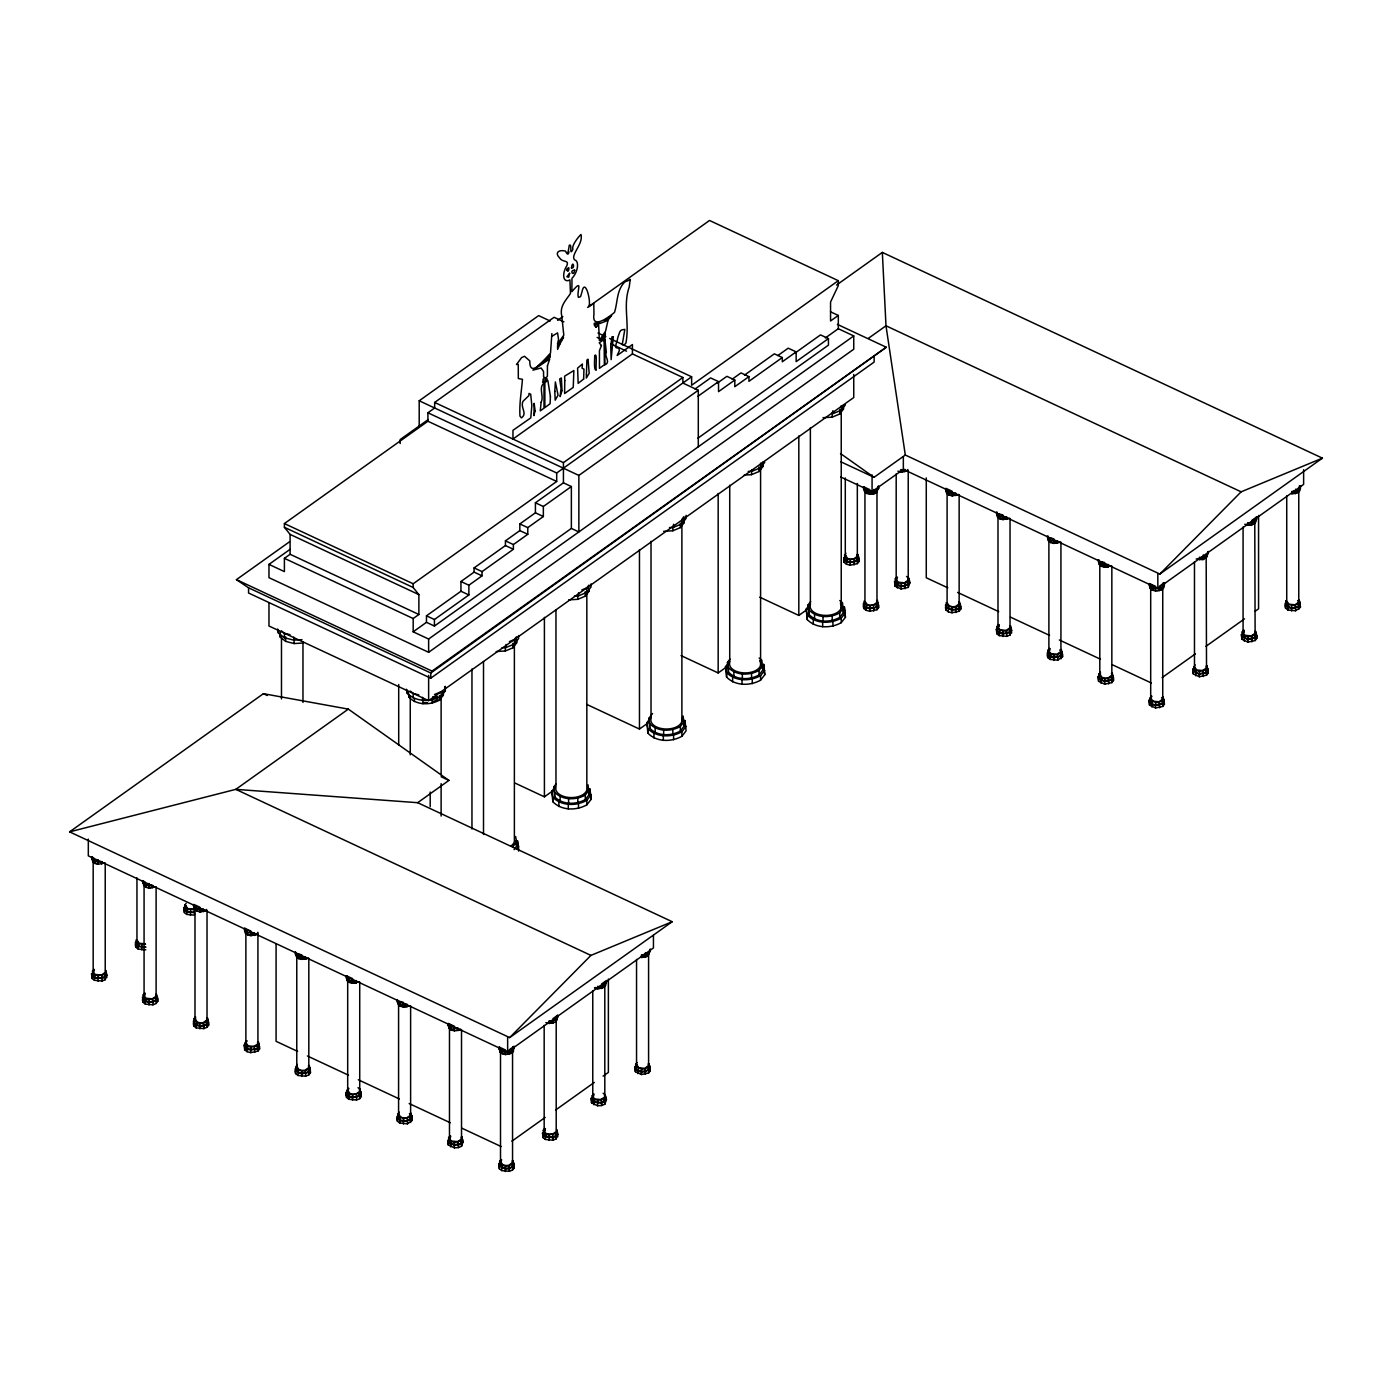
<?xml version="1.0" encoding="UTF-8"?>
<svg xmlns="http://www.w3.org/2000/svg" width="1392" height="1392" viewBox="0 0 1392 1392"><rect width="100%" height="100%" fill="white"/><g stroke="black" fill="none" stroke-linecap="round" stroke-linejoin="round"><path stroke-width="1.5" d="M588.938 306.588L593.792 303.456L593.966 314.035C591.304 330.478 609.278 316.75 614.481 312.417C617.735 302.395 616.465 290.789 624.277 282.489A13.955 7.169 -64.9 0 0 626.731 280.349C627.166 283.272 631.846 275.459 629.88 281.984L629.271 286.822C622.676 305.77 629.81 323.066 625.895 343.128L624.329 344.764L622.241 344.624L624.834 329.399C619.353 329.8 620.24 330.965 617.839 337.525C616.517 345.668 612.776 347.983 618.953 348.139L619.37 350.627L617.143 355.499L632.42 344.555L632.42 353.899L512.969 439.054L512.969 430.302L530.77 417.896L531.848 405.611L530.683 394.232L529.047 393.414L528.821 395.693L523.061 401.209C519.86 407.369 527.899 413.424 521.426 417.896L519.964 416.086C519.216 403.228 521.461 391.883 522.452 379.303L518.329 378.537L518.259 364.408L516.519 364.495L521.635 357.535L524.523 356.282L529.795 360.911C529.517 379.651 545.612 358.005 550.501 353.116L551.876 333.575M566.701 269.909C570.981 262.636 567.936 276.329 566.996 269.108M837.375 324.371L886.286 347.234L432.042 671.101L430.772 672.997L430.772 678.182L248.559 593.009L248.559 587.807L236.431 579.646L289.449 541.836M106.088 974.974L105.67 970.381L106.088 974.974L104.644 976.871L98.171 978.263L94.865 977.41L92.307 973.652L93.751 969.232M105.218 863.075L105.218 972.364L101.442 975.061L95.422 974.47L93.542 972.991L94.43 969.545M92.307 971.111L94.865 974.87L98.171 975.722L104.644 974.33L106.088 972.434M106.853 975.044L105.253 979.69L102.034 981.029L94.378 980.281L91.994 978.402L91.541 973.582L91.994 975.879L94.378 977.741L102.034 978.489L105.253 977.149L106.853 975.044L106.401 972.764M145.812 949.814L138.173 949.066L135.79 947.186L135.32 944.907L136.921 940.261L136.921 942.802M184.684 905.252L187.241 908.993L194.132 909.672L194.132 912.195L190.547 912.404L185.101 909.846L184.684 905.252L186.128 903.356M183.918 907.706L184.37 910.003L186.772 911.882L194.41 912.613L194.41 915.153L186.772 914.422L184.37 912.543L183.918 907.706L185.519 905.618L185.519 908.158M184.684 907.793L186.128 905.896M156.583 994.166L156.983 998.777L155.556 1000.657L149.066 1002.066L143.62 999.508L143.202 994.915L144.646 993.018M156.113 886.861L156.113 996.167L152.337 998.847L146.317 998.273L144.437 996.794L145.325 993.349M157.748 1001.387L157.296 996.55L157.748 1001.387L156.148 1003.475L152.929 1004.815L145.29 1004.084L142.906 1002.205L142.436 999.908L144.037 995.28L144.037 997.82M143.202 994.915L145.76 998.656L149.066 999.526L155.556 998.116L156.983 996.237M142.436 997.368L142.906 999.665L145.29 1001.544L148.961 1002.501L156.148 1000.952L157.748 998.847M207.878 1022.581L207.478 1017.97L207.878 1022.581L206.451 1024.46L199.978 1025.852L194.515 1023.311L194.114 1018.7L195.541 1016.821L195.541 1019.362M208.643 1025.191L208.191 1020.353L208.643 1025.191L207.06 1027.279L203.841 1028.618L196.185 1027.888L193.801 1026.008L193.349 1023.712L194.932 1019.083M207.025 910.664L207.025 1019.953L203.249 1022.65L200.117 1022.824L197.212 1022.059L194.984 1018.787L194.984 907.34L195.332 909.15M194.114 1018.7L196.672 1022.459L199.978 1023.329L203.545 1023.12L207.878 1020.04M193.349 1021.171L193.801 1023.468L196.185 1025.347L199.856 1026.304L203.841 1026.078L208.643 1022.65M258.79 1046.366L258.373 1041.773L258.79 1046.366L257.346 1048.263L254.458 1049.464L247.567 1048.802L245.009 1045.044L246.436 1040.624M259.556 1048.976L259.103 1044.157L259.556 1048.976L257.955 1051.082L250.751 1052.63L247.08 1051.673L244.696 1049.794L244.244 1044.974L247.132 1040.938M257.92 932.309L257.92 1043.756L254.144 1046.453L248.124 1045.862L245.879 1042.573L245.879 933.284M245.009 1042.504L247.567 1046.262L250.873 1047.115L257.346 1045.723L258.79 1043.826M244.244 1044.974L244.696 1047.254L247.08 1049.133L250.751 1050.09L257.955 1048.541L259.556 1046.436M309.685 1070.17L309.285 1065.559L309.685 1070.17L308.258 1072.049L301.768 1073.458L298.462 1072.588L295.904 1068.847L297.349 1064.41M310.451 1072.78L309.998 1067.942L310.451 1072.78L308.85 1074.868L305.631 1076.207L297.992 1075.477L295.591 1073.597L295.139 1071.301L296.74 1066.672M295.904 1068.847L297.349 1066.951M308.815 958.253L308.815 1067.56L305.039 1070.239L301.907 1070.413L299.019 1069.665L296.774 1066.376L296.774 954.947L299.019 958.218L305.039 958.81M295.904 1066.307L298.462 1070.048L301.768 1070.918L305.353 1070.709L309.685 1067.629M295.139 1068.76L295.591 1071.057L301.664 1073.893L308.85 1072.345L310.451 1070.239M358.04 1087.674L360.18 1089.362L360.58 1093.973L356.248 1097.053L349.375 1096.391L346.817 1092.633L348.244 1088.213L348.244 1090.754M360.893 1091.746L361.346 1096.583L359.762 1098.671L356.543 1100.011L348.887 1099.28L346.504 1097.401L346.051 1092.563L348.922 1088.527M346.051 1095.104L347.635 1092.998M359.728 982.056L359.728 1091.345L355.952 1094.042L352.82 1094.216L349.914 1093.451L347.687 1090.18L347.687 980.873M346.817 1090.093L349.375 1093.851L352.681 1094.704L359.153 1093.312L360.58 1091.432M346.051 1092.563L346.504 1094.86L348.887 1096.739L352.559 1097.696L359.762 1096.13L361.346 1094.042M411.075 1115.705L411.075 1113.165L411.493 1117.759L407.16 1120.856L400.27 1120.195L397.712 1116.436L399.139 1112.017M409.405 1113.67L411.806 1115.549L412.258 1120.369L407.438 1123.814L399.782 1123.066L397.399 1121.186L396.946 1118.907L398.547 1114.261L398.547 1116.802M397.712 1116.436L399.139 1114.557M875.725 492.594L878.613 488.557L878.613 486.034L877.012 490.663L873.793 492.002L866.137 491.254L863.753 489.392L863.301 487.096M864.067 489.706L866.624 493.464L873.515 494.125L876.403 492.925L877.847 488.488M410.623 1005.859L410.623 1115.149L406.847 1117.846L403.715 1118.002L400.826 1117.254L398.582 1113.965L398.582 1002.536L398.93 1004.345M397.712 1113.896L398.112 1115.966L403.576 1118.507L410.048 1117.115L411.493 1115.218M396.946 1116.367L397.399 1118.646L399.782 1120.525L403.454 1121.482L410.657 1119.934L412.258 1117.828M857.785 556.852L857.785 554.312L858.203 558.923L853.87 562.003L846.98 561.341L844.422 557.6L845.866 553.163M858.968 561.533L858.516 556.696L858.968 561.533L857.368 563.638L850.181 565.187L846.493 564.23L844.109 562.351L843.656 560.054L845.257 555.425L845.257 557.966M844.422 557.6L845.866 555.704M857.333 483.442L857.333 556.313L853.557 558.992L850.425 559.166L847.537 558.418L845.292 555.13L845.292 477.978M844.422 555.06L846.98 558.801L850.286 559.671L856.759 558.262L858.203 556.382M843.656 557.513L844.109 559.81L846.493 561.689L850.181 562.646L857.368 561.098L858.968 558.992M509.368 1052.265L509.368 1049.725L514.187 1046.279L512.587 1050.925L509.368 1052.265L501.712 1051.517L499.328 1049.638L498.875 1047.358M500.041 1052.021L499.641 1047.428L500.041 1052.021L502.199 1053.709L505.505 1054.579L511.978 1053.17L513.422 1051.291L513.004 1046.697L513.422 1051.291M462.388 1141.562L461.97 1136.951L462.388 1141.562L460.961 1143.441L454.471 1144.85L449.024 1142.293L448.607 1137.699L450.051 1135.802L450.051 1138.343M461.518 1029.645L461.518 1138.952L457.742 1141.631L451.721 1141.057L449.842 1139.578L450.73 1136.133M878.613 607.625L878.161 602.788L878.613 607.625L877.012 609.713L869.809 611.262L866.137 610.305L863.753 608.443L863.301 606.146L864.902 601.518L864.902 604.041M448.607 1137.699L451.165 1141.44L454.471 1142.31L460.961 1140.901L462.388 1139.021M553.024 1021.136L553.024 1018.596L557.844 1015.168L556.243 1019.797L549.04 1021.345M463.153 1141.631L461.552 1146.26L458.333 1147.6L454.366 1147.826L448.294 1144.99L447.841 1140.152L448.294 1142.449L450.677 1144.328L458.333 1145.059L461.552 1143.737L463.153 1141.631L462.701 1139.335M545.855 1022.598L549.161 1023.451L555.634 1022.059L557.078 1017.622M876.977 490.958L876.977 602.388L873.202 605.085L870.07 605.259L867.181 604.493L864.937 601.222L864.937 489.775L865.285 491.585M906.54 576.427L908.698 578.115L909.098 582.726L904.765 585.806L901.181 586.015L895.735 583.457L895.317 578.846L896.761 576.967M877.847 602.475L876.403 606.895L873.515 608.095L866.624 607.434L864.484 605.746L864.067 601.135L866.624 604.894L869.93 605.746L876.403 604.354L877.847 602.475L877.43 600.404M908.228 470.809L908.228 580.099L904.469 582.796L898.432 582.221L896.552 580.725L897.44 577.28M863.301 603.606L863.753 605.903L866.137 607.782L869.809 608.739L877.012 607.173L878.613 605.085M895.317 578.846L897.875 582.604L901.181 583.474L904.765 583.265L909.098 580.186M597.638 986.702L601.622 986.476L601.622 983.953L606.442 980.507L606.442 983.048L603.554 987.085M909.863 582.796L908.28 587.424L901.076 588.99L895.021 586.154L894.551 581.317L895.021 583.613L897.405 585.493L901.076 586.45L908.28 584.884L909.863 582.796L909.411 580.499L909.411 583.039M594.454 987.937L597.76 988.807L604.232 987.398L605.677 982.978M648.62 953.938L650.221 949.292L648.62 953.938L641.434 955.486M648.011 956.182L648.011 953.642L641.538 955.051L641.538 957.592L648.011 956.182L649.455 951.763M513.422 1165.261L513.004 1160.667L513.422 1165.261L511.978 1167.157L505.505 1168.549L500.041 1166.009L499.641 1161.398L501.068 1159.519L501.068 1162.059M514.187 1167.888L513.718 1163.051L514.187 1167.888L512.587 1169.976L509.368 1171.316L501.712 1170.568L499.328 1168.706L498.875 1163.869L501.746 1159.832M508.776 1053.901L512.552 1051.221L512.552 1162.651L508.776 1165.348L505.644 1165.522L502.738 1164.756L500.511 1161.485L500.511 1052.178M499.641 1161.398L502.199 1165.156L505.505 1166.009L509.089 1165.817L513.422 1162.72M498.875 1163.869L499.328 1166.165L505.383 1168.984L509.368 1168.775L514.187 1165.348M557.078 1134.132L556.661 1129.538L557.078 1134.132L555.634 1136.029L549.161 1137.421L543.698 1134.88L543.298 1130.269L544.724 1128.39L544.724 1130.93M556.208 1020.092L556.208 1131.522L552.433 1134.219L546.395 1133.627L544.516 1132.148L545.42 1128.703M960.776 609.122L960.306 604.302L960.776 609.122L959.175 611.227L951.971 612.776L948.3 611.819L945.916 609.94L945.464 607.66L947.047 603.014M543.298 1130.269L545.855 1134.028L549.161 1134.88L555.634 1133.488L557.078 1131.609M959.14 494.612L959.14 603.902L955.364 606.599L952.232 606.773L949.327 606.007L947.099 602.719L947.099 491.289M960.01 603.971L958.566 608.408L955.678 609.609L948.787 608.948L946.63 607.26L946.229 602.649L948.787 606.407L955.678 607.069L958.566 605.868L960.01 603.971L959.593 601.918M557.844 1134.219L556.243 1138.847L553.024 1140.187L545.368 1139.439L542.984 1137.577L542.532 1132.74L542.984 1135.037L545.368 1136.916L553.024 1137.647L556.243 1136.307L557.844 1134.219L557.374 1131.922M945.464 605.12L945.916 607.417L951.971 610.235L959.175 608.687L960.776 606.599M603.119 1093.207L605.259 1094.895L605.677 1099.489L601.344 1102.586L594.454 1101.925L591.896 1098.166L593.323 1093.747L593.323 1096.287M604.807 985.432L604.807 1096.879L601.031 1099.576L594.993 1098.984L593.114 1097.505L594.019 1094.06M591.896 1095.626L594.454 1099.384L597.76 1100.237L604.232 1098.845L605.677 1096.948M606.442 1099.558L604.841 1104.204L601.622 1105.544L597.638 1105.753L591.583 1102.916L591.13 1098.097L591.583 1100.376L593.966 1102.255L601.622 1103.003L604.841 1101.664L606.442 1099.558L605.972 1097.279M649.037 1063.679L649.455 1068.273L648.011 1070.17L641.538 1071.562L636.092 1069.021L635.674 1064.41L637.118 1062.531M650.221 1070.883L649.768 1066.063L650.221 1070.883L648.62 1072.988L641.434 1074.537L635.361 1071.701L634.909 1066.881L636.509 1064.776L636.509 1067.316M635.674 1066.951L637.118 1065.054M648.585 954.216L648.585 1065.663L644.809 1068.343L638.789 1067.768L636.544 1064.48L636.544 959.471M635.674 1064.41L636.092 1066.481L641.538 1069.021L645.122 1068.83L649.455 1065.733M634.909 1066.881L635.361 1069.16L637.745 1071.04L641.434 1071.997L645.401 1071.788L650.221 1068.343M1010.905 630.315L1010.488 625.704L1010.905 630.315L1009.461 632.194L1002.988 633.604L997.542 631.046L997.124 626.452L998.569 624.556L998.569 627.096M1010.035 518.398L1010.035 627.705L1006.259 630.385L1000.239 629.81L998.36 628.331L999.247 624.886M997.124 626.452L997.542 628.505L1002.988 631.063L1006.573 630.872L1010.905 627.775M1011.671 630.385L1010.07 635.03L1006.851 636.353L999.195 635.622L996.811 633.743L996.359 628.906L996.811 631.202L999.195 633.082L1002.884 634.039L1010.07 632.49L1011.671 630.385L1011.218 628.088M1061.4 649.507L1061.8 654.118L1060.373 655.997L1053.883 657.389L1048.437 654.849L1048.019 650.238L1049.464 648.359M1060.93 542.201L1060.93 651.491L1057.154 654.188L1051.134 653.596L1049.255 652.117L1050.142 648.672M1059.73 650.012L1062.113 651.891L1062.566 656.728L1057.763 660.156L1050.107 659.425L1047.724 657.546L1047.254 655.249L1048.855 650.621L1048.855 653.161M1048.019 650.238L1050.577 653.996L1053.883 654.866L1057.468 654.658L1061.8 651.578M1047.254 652.709L1047.724 655.006L1050.107 656.885L1053.779 657.842L1060.982 656.276L1062.566 654.188M1149.061 583.787L1149.514 586.084L1151.897 587.963L1159.553 588.694L1159.553 586.154L1164.373 582.726L1164.373 585.266L1161.485 589.303L1158.962 590.347M1150.244 588.468L1149.827 583.857L1150.244 588.468L1152.385 590.156L1155.691 591.008L1162.163 589.616L1163.608 587.737L1163.19 583.126L1163.608 587.737M1112.713 677.904L1112.295 673.31L1112.713 677.904L1111.268 679.801L1104.796 681.193L1099.332 678.652L1098.932 674.041L1100.359 672.162L1100.359 674.702M1111.843 566.005L1111.843 675.294L1108.067 677.991L1104.935 678.165L1102.029 677.399L1099.802 674.111L1099.802 562.681L1102.029 565.97L1108.067 566.544M1098.932 674.041L1101.49 677.8L1104.796 678.652L1108.38 678.461L1112.713 675.364M1098.619 678.809L1104.674 681.628L1111.877 680.079L1113.478 677.991L1113.008 675.694L1113.478 680.514L1111.877 682.619L1104.674 684.168L1098.619 681.332L1098.166 676.512L1098.619 681.332M1206.551 556.139L1208.152 551.51L1206.551 556.139L1199.365 557.705M1196.163 558.94L1203.053 559.601L1207.386 556.522L1206.986 554.451M1251.93 522.835L1251.93 520.295L1256.75 516.867L1255.149 521.495L1247.963 523.044M1244.761 524.297L1251.652 524.958L1254.557 523.757L1255.984 519.32M1291.619 491.933L1298.823 490.367L1300.406 485.738L1300.406 488.279L1297.518 492.298L1295.012 493.36M1295.308 493.829L1295.308 491.289L1291.724 491.48L1291.724 494.021L1298.214 492.629L1299.641 490.732L1299.241 486.139M1163.608 701.707L1163.19 697.096L1163.608 701.707L1162.163 703.586L1155.691 704.996L1152.385 704.126L1149.827 700.385L1151.271 695.948L1151.271 698.488M1161.537 697.618L1163.921 699.48L1164.373 704.317L1162.772 706.423L1155.569 707.971L1149.514 705.135L1149.061 700.298L1151.95 696.278M1162.738 587.65L1162.738 699.097L1158.962 701.777L1152.941 701.203L1150.697 697.914L1150.697 588.625M1149.827 697.844L1150.244 699.898L1155.691 702.455L1159.275 702.264L1163.608 699.167M1149.061 700.298L1149.514 702.595L1151.897 704.474L1155.569 705.431L1162.772 703.882L1164.373 701.777M1207.386 670.492L1206.986 665.881L1207.386 670.492L1205.959 672.371L1199.469 673.78L1196.163 672.91L1193.605 669.169L1195.049 664.732M1206.168 554.642L1206.516 667.882L1202.74 670.561L1196.72 669.987L1194.475 666.698L1194.475 561.689M1193.605 666.629L1196.163 670.37L1199.469 671.24L1205.959 669.83L1207.386 667.951M1193.309 671.379L1199.365 674.215L1206.551 672.667L1208.152 670.561L1207.699 668.264L1208.152 673.102L1206.551 675.19L1199.365 676.756L1193.309 673.919L1192.84 669.082L1193.309 673.919M1255.984 635.848L1255.584 631.237L1255.984 635.848L1254.557 637.727L1248.067 639.119L1242.621 636.579L1242.203 631.968L1243.648 630.089L1243.648 632.629M1254.766 519.982L1255.114 633.221L1251.338 635.918L1245.318 635.344L1243.439 633.847L1244.326 630.402M1242.203 631.968L1244.761 635.726L1248.067 636.596L1251.652 636.388L1255.984 633.308M1241.908 636.736L1247.963 639.572L1255.149 638.006L1256.75 635.918L1256.297 633.621L1256.75 638.458L1255.149 640.546L1247.963 642.112L1241.908 639.276L1241.438 634.439L1241.908 639.276M1297.57 600.613L1299.954 602.492L1300.406 607.33L1295.604 610.757L1287.948 610.027L1285.564 608.147L1285.094 605.851L1286.695 601.222L1286.695 603.763M1298.771 490.663L1298.771 602.092L1295.012 604.789L1288.975 604.215L1286.73 600.926L1286.73 495.917M1286.278 602.91L1288.418 604.598L1295.308 605.259L1299.641 602.179L1299.241 600.109L1299.641 604.72L1298.214 606.599L1291.724 608.008L1286.278 605.45L1285.86 600.857L1286.278 605.45M1285.094 603.31L1285.564 605.607L1287.948 607.486L1291.619 608.443L1298.823 606.877L1300.406 604.789M406.412 689.214L407.143 693.146C415.843 702.194 430.65 702.125 441.125 696.261L445.318 690.832L445.318 686.308M408.03 691.946L408.987 697.27C416.834 705.413 430.145 705.344 439.576 700.072L443.352 695.182L443.352 692.172M509.385 641.59L514.379 639.502L516.484 636.788M496.144 651.543L505.348 650.969L512.848 647.837L516.606 642.947L516.606 639.937M581.839 589.93L586.832 587.842L588.92 585.127M574.426 596.107L578.515 595.863L586.832 592.366L591.026 586.954L591.026 583.927M568.597 599.882L577.802 599.326L585.284 596.176L589.06 591.304L589.06 588.277M683.977 516.571L681.889 519.286L681.889 523.81L673.571 527.307L669.482 527.551M681.889 523.81L686.082 518.381L686.082 515.371M663.653 531.326L672.858 530.77L680.357 527.62L684.116 522.731L684.116 519.721M748.183 471.436L752.272 471.192L760.589 467.712L764.765 462.283M744.198 475.107L751.558 474.655L759.04 471.505L762.816 466.633L762.816 462.092M832.921 410.675L832.921 413.685L841.238 410.205L845.431 404.776M823.003 417.704L832.207 417.148L839.707 414.016L843.465 409.126L843.465 406.099M588.085 784.879L589.06 794.728L585.284 799.6C575.853 804.872 562.542 804.959 554.695 796.798L553.738 786.967L556.243 783.696M591.026 799.426L589.947 788.986L591.026 799.426L586.832 804.854C576.358 810.718 561.55 810.805 552.85 801.74L551.771 791.317L554.903 787.246M512.848 846.719L516.606 841.847L515.632 836.522M514.1 849.625L516.606 846.371L516.606 841.847M516.484 849.259L518.572 846.562L517.493 840.646L517.493 845.188M553.738 786.967L554.695 792.274C562.542 800.417 575.853 800.348 585.284 795.076L589.06 790.186M684.116 726.154L683.141 716.306L684.116 726.154L680.357 731.044C670.909 736.316 657.598 736.385 649.751 728.242L648.794 718.394L652.552 713.522M551.771 791.317L552.85 797.216C561.55 806.264 576.358 806.194 586.832 800.33L591.026 794.902M685.003 724.971L685.003 720.43L686.082 730.87L681.889 736.298C671.414 742.162 656.606 742.232 647.906 733.184L646.828 722.744L651.004 717.332M759.127 658.051L761.842 660.208L762.816 670.057L759.04 674.929C749.609 680.218 736.298 680.288 728.451 672.145L727.494 662.296L730 659.042M764.765 674.755L763.703 664.332L764.765 674.755L760.589 680.183C750.114 686.047 735.307 686.134 726.607 677.086L725.528 666.646L729.704 661.217M648.794 718.394L649.751 723.718C657.598 731.861 670.909 731.792 680.357 726.502L684.116 721.63M646.828 722.744L647.906 728.66C656.606 737.708 671.414 737.621 681.889 731.757L686.082 726.346M839.776 600.544L842.491 602.701L843.465 612.55L839.707 617.422C830.276 622.711 816.947 622.781 809.117 614.638L808.143 604.789L810.649 601.535M727.494 662.296L728.451 667.603C736.298 675.746 749.609 675.677 759.04 670.405L762.816 665.515M845.431 617.265L844.352 606.825L845.431 617.265L841.238 622.676C830.763 628.54 815.973 628.627 807.256 619.579L806.177 609.139L809.309 605.068M725.528 666.646L726.607 672.545C735.307 681.593 750.114 681.523 760.589 675.659L764.765 670.231M808.143 604.789L809.117 610.096C816.947 618.257 830.276 618.17 839.707 612.898L843.465 608.026M806.177 609.139L807.256 615.038C815.973 624.103 830.763 624.016 841.238 618.152L845.431 612.724M509.663 1037.597L590.939 955.399L672.214 921.713L417.652 802.697L235.805 789.351L69.6 831.859L509.663 1037.597L672.214 921.713M882.337 252.404L885.991 325.798L905.305 455.027L1159.849 574.043L1241.125 491.828L1322.4 458.142L882.337 252.404L836.522 285.064M248.559 587.807L430.772 672.997L886.286 347.234M419.201 426.857L419.201 400.774L538.652 315.619L550.223 321.03M825.352 337.943L838.315 328.721L853.748 335.942L428.632 639.032L413.18 631.811L413.18 618.535L418.87 614.481L418.87 594.61L290.093 534.389L284.403 527.29L284.403 523.566L427.918 421.237L427.918 412.78L434.652 407.995L434.652 402.445L554.086 317.289L563.882 321.865M557.6 320.334L562.855 316.576M428.179 419.601L400.165 439.559L400.165 443.578M587.598 307.406L709.537 220.475L838.315 280.679L838.315 285.586L830.554 302.047L830.554 320.96L838.315 315.445L830.502 311.791M853.748 335.942L853.748 349.218L428.632 652.309L268.969 577.663L268.969 564.386L290.18 549.266M268.969 564.386L284.403 571.607L284.403 558.331L290.093 554.277L290.093 534.389M413.18 631.811L426.474 622.328L426.474 615.821L460.943 591.252L460.943 581.508L474.098 572.129L474.098 567.901L505.435 545.56L505.435 540.862L519.825 530.596L519.825 523.931L535.415 512.813L535.415 502.79L563.429 482.833L563.429 462.649L682.863 377.493L632.42 353.899M418.87 594.61L413.18 587.494L413.18 583.77L556.696 481.458L556.696 472.984L691.633 376.78L609.679 338.482M838.315 280.679L691.633 385.253L691.633 376.78M69.6 831.859L263.401 693.686L348.331 709.12L448.92 780.407L417.652 802.697M694.991 389.029L710.599 377.911L718.533 381.617L718.533 391.639L734.802 380.033L726.868 376.327L717.106 383.287M426.474 622.328L434.426 626.052L571.364 528.421L578.863 531.918L578.863 475.42L698.297 390.265L682.863 383.044L682.863 377.493M434.426 626.052L434.426 619.527L468.878 594.958L468.878 585.214L482.05 575.836L482.05 571.607L513.387 549.266L513.387 544.568L527.777 534.302L527.777 527.638L543.35 516.536L543.35 506.514L571.364 486.539L563.429 482.833M697.74 396.442L718.533 381.617M732.175 379.198L741.014 372.899L748.948 376.623L748.948 381.321L782.304 357.535L774.352 353.829L744.511 375.109M777.815 355.586L788.203 348.174L796.154 351.88L796.154 361.624L828.449 338.604L820.497 334.898L795.006 353.063M748.948 376.623L734.802 386.698L734.802 380.033M796.154 351.88L782.304 361.763L782.304 357.535M697.862 438.219L828.449 345.129L828.449 338.604M348.331 709.12L235.805 789.351L590.939 955.399M868.399 338.326L885.991 325.798L1241.125 491.828M430.772 678.182L874.141 362.077L874.141 356.891M268.969 602.875L268.969 626L428.632 700.646L853.748 397.538L853.748 374.431M840.838 461.796L874.037 477.317L905.305 455.027M840.681 476.969L872.071 491.637L903.338 469.365L903.338 456.785M515.11 783.122L544.411 796.833L552.746 790.882M586.711 704.387L639.467 729.06L647.802 723.109M681.036 655.597L718.168 672.945L726.502 667.012M759.736 597.168L798.817 615.438L808.822 608.304M1159.849 574.043L1322.4 458.142M88.322 839.098L88.322 855.854L507.645 1051.9L653.44 947.952L653.44 935.389M903.338 469.365L1157.831 588.346L1303.625 484.399L1303.625 469.73M511.856 1141.196L545.194 1117.428M555.739 1109.929L594.332 1082.402M603.101 1076.138L608.374 1072.397L608.374 979.028M1162.059 677.643L1195.397 653.875M1205.924 646.358L1244.518 618.848M1255.045 611.332L1258.559 608.826L1258.559 515.475M501.973 647.767L506.062 647.524L514.379 644.026L518.572 638.597L518.572 635.587M434.478 694.521L441.125 691.72L441.125 696.261M432.094 698.68L437.714 696.313M897.875 471.175L901.181 472.027L907.671 470.635M946.63 493.273L946.229 488.679L946.63 493.273L948.787 494.96L952.093 495.83L958.566 494.421M92.725 861.735L92.307 857.141L92.725 861.735L94.865 863.423L98.171 864.293L104.644 862.883M997.542 517.076L997.124 512.465L997.542 517.076L999.682 518.764L1002.988 519.616L1009.461 518.224M143.202 883.468L145.76 887.226L149.066 888.079L155.556 886.687M1048.437 540.879L1048.019 536.268L1048.437 540.879L1050.577 542.567L1053.883 543.419L1060.373 542.027M194.114 904.73L194.515 909.341L196.672 911.029L199.978 911.882L206.451 910.49M1098.932 560.071L1099.332 564.665L1101.49 566.353L1104.796 567.223L1111.268 565.813M256.667 933.962L251.012 935.18M245.427 933.127L245.009 928.534L245.427 933.127L247.567 934.815L250.873 935.685L257.346 934.276M1159.553 588.694L1162.772 587.354L1162.772 584.814M295.904 954.86L298.462 958.618L305.353 959.279L308.258 958.079M347.217 980.734L346.817 976.123L347.217 980.734L349.375 982.421L352.681 983.274L359.153 981.882M397.712 1002.466L400.27 1006.207L403.576 1007.077L410.048 1005.668M457.742 1030.202L460.265 1029.158M449.024 1028.323L448.607 1023.712L449.024 1028.323L451.165 1030.01L454.471 1030.863L460.961 1029.471M644.809 956.913L647.332 955.869M601.622 986.476L604.841 985.153L604.841 982.613M551.858 336.342L557.566 332.879L558.54 339.439L557.479 344.068L563.795 335.141L561.811 316.297C559.375 306.031 565.918 300.481 570.459 293.468L569.937 279.862A10.892 5.603 -64.9 0 1 563.864 277.426A10.892 5.603 -64.9 0 1 566.875 265.646C569.432 259.434 562.525 262.844 559.584 257.903C554.416 252.857 558.697 249.272 565.604 251.117C566.405 253.64 568.789 256.198 568.823 251.621L568.023 252.683L569.276 245.253C572.547 243.008 568.945 257.189 572.86 249.307C571.242 245.27 579.733 235.352 580.969 234.517C583.666 243.844 570.041 255.032 574.6 259.869A11.38 5.846 -64.9 0 1 577.402 267.264A11.38 5.846 -64.9 0 1 571.973 278.33L571.886 291.676C583.927 277.391 576.166 292.042 578.446 297.366L580.568 296.67L581.96 291.989C584.936 276.886 591.356 301.281 588.903 306.431M277.652 629.01L278.365 632.942L284.403 637.745L293.799 640.163L301.977 639.659M279.566 633.517L280.21 637.066L285.656 641.381L294.112 643.556L303.317 643M901.076 469.922L905.061 469.713M901.337 471.523L904.469 471.366M873.202 493.638L867.181 493.064M955.956 493.516L948.3 492.768L945.916 490.889L945.464 488.609M952.232 495.326L955.364 495.152M1006.851 517.302L999.195 516.571L996.811 514.692L996.359 512.395M1006.259 518.955L1000.239 518.363L997.994 515.092L997.994 626.522M1248.224 524.645L1251.338 524.488M1057.763 541.105L1050.107 540.357L1047.724 538.495L1047.254 536.198M1057.154 542.758L1051.134 542.167M1199.626 559.306L1202.74 559.132M1108.658 564.908L1101.002 564.16L1098.619 562.281L1098.166 560.002M102.034 861.961L94.378 861.23L91.994 859.351L91.541 857.054M152.929 885.764L145.29 885.034L142.906 883.154L142.436 880.858M149.222 887.591L152.337 887.417M193.819 909.185L187.798 908.611L185.554 905.322M203.841 909.568L196.185 908.819L193.801 906.958L193.349 904.661M200.117 911.377L203.249 911.203M254.736 933.353L247.08 932.623L244.696 930.743L244.244 928.447M145.22 943.846L139.2 943.254L136.955 939.965L136.955 877.83M145.534 946.856L138.643 946.195L136.503 944.507L136.085 939.896L138.643 943.654L145.534 944.315M135.32 942.367L135.79 944.646L138.173 946.525L145.812 947.273M305.631 957.157L297.992 956.426L295.591 954.547L295.139 952.25M356.543 980.96L348.887 980.212L346.504 978.35L346.051 976.053M355.952 982.595L349.914 982.021L348.035 980.542M601.031 988.129L594.993 987.554M403.576 1004.537L407.16 1004.328L407.16 1006.868M407.438 1004.746L399.782 1004.015L397.399 1002.136L396.946 999.839M406.847 1006.399L400.826 1005.824M549.301 1022.946L552.433 1022.772M454.471 1028.323L458.055 1028.131L458.055 1030.672M458.333 1028.549L450.677 1027.818L448.294 1025.939L447.841 1023.642M281.375 630.82L284.403 633.221L290.041 634.665M410.153 691.024L413.18 693.425L418.818 694.869M945.916 490.889L945.916 488.348L951.971 491.185L952.093 495.83M946.63 490.732L952.093 493.29M863.753 489.392L863.753 486.852L869.809 489.671L869.809 492.211M864.067 487.165L866.624 490.924L869.93 491.776L869.93 494.317M1099.332 564.665L1099.332 562.124L1104.796 564.682L1108.38 564.491L1108.38 567.014M1149.514 586.084L1149.514 583.544L1155.569 586.38L1155.691 591.008M1152.941 589.756L1155.83 590.521M92.725 859.195L98.171 861.752L101.755 861.544L101.755 864.084M143.202 880.927L145.76 884.686L152.65 885.347L152.65 887.887M193.801 906.958L193.801 904.417L199.856 907.236L199.978 911.882M199.978 909.341L196.672 908.489L196.672 911.029M244.696 930.743L244.696 928.203L250.751 931.039L250.873 935.685M296.322 956.93L296.322 954.39L301.768 956.93M346.504 978.35L346.504 975.809L352.559 978.628L352.681 983.274M448.294 1025.939L448.294 1023.398L454.366 1026.235L454.471 1030.863M454.61 1030.376L451.721 1029.61L449.477 1026.339L449.477 1137.769M499.328 1049.638L499.328 1047.115L505.383 1049.933L505.505 1054.579M502.738 1053.326L505.644 1054.075M597.986 333.001L605.781 336.655M597.168 337.421L604.998 341.092M610.879 343.841L626.539 351.167M947.795 587.824L926.272 577.767L926.272 477.891M957.592 592.4L998.69 611.61M1010.418 617.108L1049.568 635.396M1059.347 639.972L1100.446 659.199M1112.191 664.68L1151.323 682.985M434.652 402.445L563.429 462.649M419.201 400.774L578.863 475.42M427.918 412.78L556.696 472.984M427.918 421.237L556.696 481.458M535.415 502.79L543.35 506.514M535.415 512.813L543.35 516.536M519.825 523.931L527.777 527.638M519.825 530.596L527.777 534.302M505.435 540.862L513.387 544.568M505.435 545.56L513.387 549.266M474.098 567.901L482.05 571.607M474.098 572.129L482.05 575.836M460.943 581.508L468.878 585.214M460.943 591.252L468.878 594.958M284.403 523.566L413.18 583.77M284.403 527.29L413.18 587.494M426.474 615.821L434.426 619.527M290.093 554.277L418.87 614.481M284.403 558.331L413.18 618.535M236.431 579.646L432.042 671.101M263.401 693.686L267.316 695.513M441.107 776.753L448.92 780.407M297.61 1051.395L276.086 1041.32L276.086 943.619M307.388 1055.971L348.487 1075.181M358.283 1079.757L399.365 1098.967M409.161 1103.543L450.26 1122.752M461.987 1128.233L501.137 1146.538M840.507 453.548L874.037 477.317M1048.437 538.339L1050.577 540.026L1050.577 542.567M997.542 514.535L999.682 516.223L999.682 518.764M449.024 1025.782L451.165 1027.47L451.165 1030.01M347.217 978.193L349.375 979.881L349.375 982.421M245.427 930.587L247.567 932.275L247.567 934.815M144.437 885.347L146.317 886.826M1299.954 485.982L1300.406 488.279M1299.241 488.679L1299.641 490.732M1300.406 607.33L1299.954 602.492M1298.423 600.3L1298.771 602.092M1256.297 517.111L1256.75 519.407M1255.584 519.808L1255.984 521.861M1254.766 631.429L1255.114 633.221M1207.699 551.754L1208.152 554.051M1206.168 666.072L1206.516 667.882M1163.921 582.97L1164.373 585.266M1164.373 704.317L1163.921 699.48M1162.372 697.288L1162.738 699.097M1111.477 673.484L1111.843 675.294M1062.566 656.728L1062.113 651.891M1061.4 652.048L1061.8 654.118M1060.582 649.699L1060.93 651.491M1011.218 630.628L1011.671 632.925M959.593 604.459L960.01 606.512M958.775 602.092L959.14 603.902M909.098 582.726L908.698 578.115M907.88 578.306L908.228 580.099M878.161 486.278L878.613 488.557M876.612 600.596L876.977 602.388M856.967 554.503L857.333 556.313M649.768 949.535L650.221 951.832M648.22 1063.853L648.585 1065.663M605.259 983.448L605.677 985.519M605.677 1099.489L605.259 1094.895M604.441 1095.069L604.807 1096.879M557.374 1015.412L557.844 1017.691M556.661 1018.109L557.078 1020.162M557.374 1134.463L557.844 1136.759M513.718 1046.54L514.187 1048.82M512.186 1160.841L512.552 1162.651M461.17 1137.142L461.518 1138.952M412.258 1120.369L411.806 1115.549M410.257 1113.339L410.623 1115.149M360.58 1093.973L360.18 1089.362M359.362 1089.553L359.728 1091.345M308.467 1065.75L308.815 1067.56M257.555 1041.947L257.92 1043.756M206.66 1018.161L207.025 1019.953M156.583 996.707L156.983 998.777M155.765 994.358L156.113 996.167M106.401 975.305L106.853 977.584M842.821 405.577L843.465 409.126M842.821 609L843.465 612.55M762.172 463.084L762.816 466.633M762.172 666.507L762.816 670.057M683.472 519.199L684.116 522.731M588.416 587.755L589.06 591.304M588.085 789.403L589.06 794.728M515.962 639.415L516.606 642.947M515.632 841.064L516.606 846.371M444.587 686.9L445.318 690.832M442.708 691.633L443.352 695.182M1299.641 602.179L1299.641 604.72M1298.823 606.877L1298.823 609.418M1298.214 490.088L1298.214 492.629M1298.214 604.058L1298.214 606.599M1295.604 489.166L1295.604 491.707M1295.604 608.217L1295.604 610.757M1295.308 605.259L1295.308 607.799M1291.724 605.468L1291.724 608.008M1291.619 608.443L1291.619 610.984M1288.418 604.598L1288.418 607.138M1287.948 607.486L1287.948 610.027M1285.564 605.607L1285.564 608.147M1256.75 635.918L1256.75 638.458M1255.149 518.955L1255.149 521.495M1255.149 638.006L1255.149 640.546M1254.557 523.757L1254.557 521.217L1251.652 522.418L1251.652 524.958M1254.557 635.187L1254.557 637.727M1251.93 639.346L1251.93 641.886M1251.652 636.388L1251.652 638.928M1248.067 522.609L1248.067 525.149M1248.067 636.596L1248.067 639.119M1247.963 639.572L1247.963 642.112M1244.761 635.726L1244.761 638.267M1244.291 638.615L1244.291 641.155M1243.073 527.046L1243.073 632.055M1242.621 634.039L1242.621 636.579M1208.152 670.561L1208.152 673.102M1206.551 672.667L1206.551 675.19M1205.959 558.401L1205.959 555.86L1203.053 557.061L1203.053 559.601M1205.959 669.83L1205.959 672.371M1203.332 554.938L1203.332 557.479M1203.332 673.989L1203.332 676.529M1203.053 671.048L1203.053 673.571M1199.469 557.27L1199.469 559.793M1199.469 671.24L1199.469 673.78M1199.365 674.215L1199.365 676.756M1196.163 670.37L1196.163 672.91M1195.693 673.258L1195.693 675.799M1194.023 668.682L1194.023 671.222M1162.772 703.882L1162.772 706.423M1162.163 587.076L1162.163 589.616M1162.163 701.046L1162.163 703.586M1159.553 705.205L1159.553 707.745M1159.275 590.817L1159.275 588.277L1152.385 587.615L1152.385 590.156M1159.275 702.264L1159.275 704.787M1157.831 573.678L1157.831 588.346M1155.691 702.455L1155.691 704.996M1155.569 705.431L1155.569 707.971M1152.385 701.585L1152.385 704.126M1151.897 585.423L1151.897 587.963M1151.897 704.474L1151.897 707.014M1150.244 699.898L1150.244 702.438M1149.514 702.595L1149.514 705.135M1113.478 677.991L1113.478 680.514M1111.877 680.079L1111.877 682.619M1111.268 677.26L1111.268 679.801M1108.658 681.419L1108.658 683.959M1108.38 678.461L1108.38 681.001M1104.796 567.223L1104.674 562.577L1101.002 561.62L1101.002 564.16M1104.796 678.652L1104.796 681.193M1104.674 681.628L1104.674 684.168M1101.49 563.812L1101.49 566.353M1101.49 677.8L1101.49 680.34M1101.002 680.671L1101.002 683.211M1099.332 676.112L1099.332 678.652M1098.619 559.741L1098.619 562.281M1060.982 656.276L1060.982 658.816M1060.373 653.457L1060.373 655.997M1057.763 657.616L1057.763 660.156M1057.468 540.688L1057.468 543.228M1057.468 654.658L1057.468 657.198M1053.883 543.419L1053.779 538.791L1050.107 537.834L1050.107 540.357M1053.883 654.866L1053.883 657.389M1053.779 657.842L1053.779 660.382M1050.577 653.996L1050.577 656.537M1050.107 656.885L1050.107 659.425M1048.889 541.036L1048.889 650.325M1048.437 652.309L1048.437 654.849M1047.724 655.006L1047.724 657.546M1010.07 632.49L1010.07 635.03M1009.461 629.654L1009.461 632.194M1006.851 633.812L1006.851 636.353M1006.573 516.884L1006.573 519.425M1006.573 630.872L1006.573 633.395M1002.988 519.616L1002.884 514.988L999.195 514.031L999.195 516.571M1002.988 631.063L1002.988 633.604M1002.884 634.039L1002.884 636.579M999.682 630.193L999.682 632.734M999.195 633.082L999.195 635.622M997.542 628.505L997.542 631.046M996.811 512.152L996.811 514.692M996.811 631.202L996.811 633.743M959.175 608.687L959.175 611.227M958.566 605.868L958.566 608.408M955.956 610.027L955.956 612.567M955.678 493.099L955.678 495.622M955.678 607.069L955.678 609.609M952.093 607.26L952.093 609.8M951.971 610.235L951.971 612.776M948.787 492.42L948.787 494.96M948.787 606.407L948.787 608.948M948.3 490.228L948.3 492.768M948.3 609.278L948.3 611.819M946.63 604.72L946.63 607.26M945.916 607.417L945.916 609.94M908.28 584.884L908.28 587.424M907.671 582.065L907.671 584.605M905.061 586.223L905.061 588.764M904.765 469.295L904.765 471.836M904.765 583.265L904.765 585.806M901.181 469.487L901.181 472.027M901.181 583.474L901.181 586.015M901.076 586.45L901.076 588.99M897.875 582.604L897.875 585.145M897.405 585.493L897.405 588.033M896.187 473.924L896.187 578.933M895.735 580.916L895.735 583.457M895.021 583.613L895.021 586.154M877.012 607.173L877.012 609.713M876.403 490.384L876.403 492.925M876.403 604.354L876.403 606.895M873.793 489.462L873.793 492.002M873.793 608.513L873.793 611.053M873.515 491.585L873.515 494.125M873.515 605.555L873.515 608.095M872.071 474.881L872.071 491.637M869.93 605.746L869.93 608.287M869.809 608.739L869.809 611.262M866.624 490.924L866.624 493.464M866.624 604.894L866.624 607.434M866.137 488.714L866.137 491.254M866.137 607.782L866.137 610.305M864.484 489.236L864.484 491.759M864.484 603.206L864.484 605.746M863.753 605.903L863.753 608.443M857.368 561.098L857.368 563.638M856.759 558.262L856.759 560.802M854.149 562.42L854.149 564.961M853.87 559.48L853.87 562.003M850.286 559.671L850.286 562.211M850.181 562.646L850.181 565.187M846.98 558.801L846.98 561.341M846.493 561.689L846.493 564.23M844.84 557.113L844.84 559.654M844.109 559.81L844.109 562.351M841.238 405.664L841.238 410.205M841.238 411.11L841.238 607.834M841.238 618.152L841.238 622.676M839.707 409.474L839.707 414.016M839.707 612.898L839.707 617.422M838.315 315.445L838.315 328.721M832.921 621.65L832.921 626.174M832.207 412.624L832.207 417.148M832.207 616.047L832.207 620.571M823.003 616.604L823.003 621.128M822.689 622.259L822.689 626.8M814.546 614.429L814.546 618.953M813.293 619.84L813.293 624.382M810.37 427.692L810.37 604.963A15.625 9.013 0 0 0 827.405 615.368A15.625 9.013 0 0 0 840.403 603.188M809.117 610.096L809.117 614.638M807.256 615.038L807.256 619.579M798.817 435.974L798.817 615.438M760.589 463.171L760.589 467.712M760.589 468.617L760.589 665.341M760.589 675.659L760.589 680.183M759.04 466.981L759.04 471.505M759.04 670.405L759.04 674.929M752.272 679.139L752.272 683.681M751.558 470.131L751.558 474.655M751.558 673.537L751.558 678.078M742.354 674.111L742.354 678.635M742.04 679.766L742.04 684.29M733.897 671.936L733.897 676.46M732.644 677.347L732.644 681.889M729.721 485.199L729.721 662.47A15.625 9.013 0 0 0 746.756 672.875A15.625 9.013 0 0 0 759.754 660.695M728.451 667.603L728.451 672.145M726.607 672.545L726.607 677.086M718.168 493.481L718.168 672.945M698.297 390.265L698.297 446.762M681.889 524.714L681.889 721.439M681.889 731.757L681.889 736.298M680.357 523.096L680.357 527.62M680.357 726.502L680.357 731.044M673.571 524.279L673.571 527.307M673.571 735.254L673.571 739.778M672.858 526.228L672.858 530.77M672.858 729.652L672.858 734.176M663.653 730.208L663.653 734.75M663.34 735.881L663.34 740.405M655.197 728.033L655.197 732.575M653.944 733.462L653.944 737.986M651.021 541.314L651.021 718.585A15.625 9.013 0 0 0 666.698 729.025A15.625 9.013 0 0 0 681.784 718.289M649.751 723.718L649.751 728.242M648.62 1070.448L648.62 1072.988M647.906 728.66L647.906 733.184M648.011 1067.629L648.011 1070.17M645.401 952.72L645.401 955.26M645.401 1071.788L645.401 1074.328M645.122 954.842L645.122 957.383M645.122 1068.83L645.122 1071.37M641.538 1069.021L641.538 1071.562M641.434 1071.997L641.434 1074.537M639.467 549.579L639.467 729.06M638.232 1068.169L638.232 1070.709M637.745 1071.04L637.745 1073.58M636.092 1066.481L636.092 1069.021M635.361 1069.16L635.361 1071.701M604.841 1101.664L604.841 1104.204M604.232 987.398L604.232 984.857L601.344 986.058L601.344 988.598M604.232 1098.845L604.232 1101.385M601.622 1103.003L601.622 1105.544M601.344 1100.045L601.344 1102.586M597.76 986.267L597.76 988.807M597.76 1100.237L597.76 1102.777M597.638 1103.212L597.638 1105.753M594.454 1099.384L594.454 1101.925M593.966 1102.255L593.966 1104.796M592.766 990.686L592.766 1095.695M592.296 1097.696L592.296 1100.237M591.583 1100.376L591.583 1102.916M586.832 587.842L586.832 592.366M586.832 593.27L586.832 790.012A15.625 9.013 0 0 1 568.91 797.477A15.625 9.013 0 0 1 555.965 787.141L555.965 609.87M586.832 800.33L586.832 804.854M585.284 591.652L585.284 596.176M585.284 795.076L585.284 799.6M578.515 592.835L578.515 595.863M578.515 803.81L578.515 808.352M577.802 594.784L577.802 599.326M577.802 798.208L577.802 802.749M571.364 486.539L571.364 528.421M568.597 798.764L568.597 803.306M568.284 804.437L568.284 808.961M560.141 796.589L560.141 801.131M558.888 802.018L558.888 806.542M556.243 1017.256L556.243 1019.797M556.243 1136.307L556.243 1138.847M555.634 1022.059L555.634 1019.518L552.746 1020.719L552.746 1023.259M555.634 1133.488L555.634 1136.029M554.695 792.274L554.695 796.798M553.024 1137.647L553.024 1140.187M552.85 797.216L552.85 801.74M552.746 1134.689L552.746 1137.229M549.161 1020.91L549.161 1023.451M549.161 1134.88L549.161 1137.421M549.04 1137.873L549.04 1140.396M545.855 1134.028L545.855 1136.568M545.368 1136.916L545.368 1139.439M544.411 617.352L544.411 796.833M544.168 1025.347L544.168 1130.356M543.698 1132.34L543.698 1134.88M542.984 1135.037L542.984 1137.577M518.572 846.562L518.572 851.086M514.379 639.502L514.379 841.655A15.625 9.013 0 0 1 511.09 845.901M512.848 643.313L512.848 647.837M512.587 1048.385L512.587 1050.925M512.587 1167.436L512.587 1169.976M511.978 1050.647L511.978 1053.17M511.978 1164.617L511.978 1167.157M509.368 1168.775L509.368 1171.316M509.089 1054.388L509.089 1051.847L502.199 1051.186L502.199 1053.709M509.089 1165.817L509.089 1168.358M507.645 1037.249L507.645 1051.9M506.062 644.496L506.062 647.524M505.505 1166.009L505.505 1168.549M505.383 1168.984L505.383 1171.525M505.348 646.445L505.348 650.969M502.199 1165.156L502.199 1167.697M501.712 1048.976L501.712 1051.517M501.712 1168.027L501.712 1170.568M500.041 1163.468L500.041 1166.009M499.328 1166.165L499.328 1168.706M483.511 661.531L483.511 834.469M471.958 669.013L471.958 829.023M461.552 1143.737L461.552 1146.26M460.961 1140.901L460.961 1143.441M458.333 1145.059L458.333 1147.6M458.055 1142.101L458.055 1144.642M454.471 1142.31L454.471 1144.85M454.366 1145.285L454.366 1147.826M451.165 1141.44L451.165 1143.98M450.677 1025.278L450.677 1027.818M450.677 1144.328L450.677 1146.869M449.024 1139.752L449.024 1142.293M448.294 1142.449L448.294 1144.99M441.125 697.166L441.125 774.996M441.125 783.644L441.125 816.06M439.576 695.53L439.576 700.072M432.808 696.731L432.808 699.741M432.094 700.193L432.094 703.204M430.198 792.031L430.198 806.681M428.632 639.032L428.632 652.309M428.632 675.433L428.632 700.646M422.89 699.236L422.89 703.76M422.576 697.34L422.576 700.367M414.433 698.575L414.433 701.585M413.18 693.425L413.18 697.949M410.657 1119.934L410.657 1122.474M410.257 696.452L410.257 754.829M410.048 1117.115L410.048 1119.655M408.987 694.243L408.987 697.27M407.438 1121.273L407.438 1123.814M407.143 690.136L407.143 693.146M407.16 1118.315L407.16 1120.856M403.576 1007.077L403.454 1002.431L399.782 1001.474L399.782 1004.015M403.576 1118.507L403.576 1121.047M403.454 1121.482L403.454 1124.023M400.27 1006.207L400.27 1003.667L398.112 1001.979L398.112 1004.519M400.27 1117.654L400.27 1120.195M399.782 1120.525L399.782 1123.066M398.704 684.481L398.704 745.033M398.112 1115.966L398.112 1118.507M397.399 999.595L397.399 1002.136M397.399 1118.646L397.399 1121.186M359.762 1096.13L359.762 1098.671M359.153 1093.312L359.153 1095.852M356.543 1097.47L356.543 1100.011M356.248 980.542L356.248 983.083M356.248 1094.512L356.248 1097.053M352.681 1094.704L352.681 1097.244M352.559 1097.696L352.559 1100.237M349.375 1093.851L349.375 1096.391M348.887 977.671L348.887 980.212M348.887 1096.739L348.887 1099.28M347.217 1092.163L347.217 1094.704M346.504 1094.86L346.504 1097.401M308.85 1072.345L308.85 1074.868M308.258 1069.508L308.258 1072.049M305.631 1073.667L305.631 1076.207M305.353 956.739L305.353 959.279M305.353 1070.709L305.353 1073.249M302.969 641.886L302.969 702.438M301.768 959.471L301.664 954.842L297.992 953.885L297.992 956.426M301.768 1070.918L301.768 1073.458M301.664 1073.893L301.664 1076.434M298.462 956.078L298.462 958.618M298.462 1070.048L298.462 1072.588M297.992 1072.936L297.992 1075.477M296.322 1068.36L296.322 1070.9M295.591 952.006L295.591 954.547M295.591 1071.057L295.591 1073.597M294.112 639.032L294.112 643.556M293.799 637.136L293.799 640.163M285.656 636.857L285.656 641.381M284.403 633.221L284.403 637.745M281.48 636.248L281.48 698.941M280.21 632.525L280.21 637.066M278.365 629.915L278.365 632.942M257.955 1048.541L257.955 1051.082M257.346 1045.723L257.346 1048.263M254.736 1049.881L254.736 1052.422M254.458 932.936L254.458 935.476M254.458 1046.923L254.458 1049.464M250.873 1047.115L250.873 1049.655M250.751 1050.09L250.751 1052.63M247.567 1046.262L247.567 1048.802M247.08 930.082L247.08 932.623M247.08 1049.133L247.08 1051.673M245.427 1044.574L245.427 1047.115M244.696 1047.254L244.696 1049.794M207.06 1024.738L207.06 1027.279M206.451 1021.919L206.451 1024.46M203.841 1026.078L203.841 1028.618M203.545 909.15L203.545 911.69M203.545 1023.12L203.545 1025.66M199.978 1023.329L199.978 1025.852M199.856 1026.304L199.856 1028.845M196.672 1022.459L196.672 1024.999M196.185 906.296L196.185 908.819M196.185 1025.347L196.185 1027.888M194.515 906.801L194.515 909.341M194.515 1020.771L194.515 1023.311M193.801 1023.468L193.801 1026.008M190.547 909.863L190.547 912.404M190.443 912.839L190.443 915.379M187.241 908.993L187.241 911.534M186.772 911.882L186.772 914.422M185.101 907.306L185.101 909.846M184.37 910.003L184.37 912.543M156.148 1000.952L156.148 1003.475M155.556 998.116L155.556 1000.657M152.929 1002.275L152.929 1004.815M152.65 999.334L152.65 1001.857M148.961 883.45L149.066 888.079M149.066 999.526L149.066 1002.066M148.961 1002.501L148.961 1005.041M145.76 884.686L145.76 887.226M145.76 998.656L145.76 1001.196M145.29 885.034L145.29 882.493L142.906 880.614L142.906 883.154M145.29 1001.544L145.29 1004.084M144.072 883.555L144.072 994.984M143.62 882.998L143.62 885.538M143.62 996.968L143.62 999.508M142.906 999.665L142.906 1002.205M141.949 944.507L141.949 947.047M141.845 947.482L141.845 950.023M138.643 943.654L138.643 946.195M138.173 946.525L138.173 949.066M136.503 941.966L136.503 944.507M135.79 944.646L135.79 947.186M105.253 977.149L105.253 979.69M104.644 974.33L104.644 976.871M102.034 978.489L102.034 981.029M101.755 975.531L101.755 978.071M98.049 859.647L98.171 864.293M98.171 975.722L98.171 978.263M98.049 978.698L98.049 981.238M94.865 860.882L94.865 863.423M94.865 974.87L94.865 977.41M94.378 861.23L94.378 858.69L91.994 856.811L91.994 859.351M94.378 977.741L94.378 980.281M93.177 861.892L93.177 971.181M92.725 973.182L92.725 975.722M91.994 975.879L91.994 978.402M427.344 702.699A15.886 9.17 0 0 1 423.203 702.629A15.625 9.013 0 0 0 427.361 702.542M437.836 699.254A15.625 9.013 0 0 1 433.138 701.498M1204.184 558.749A6.038 3.48 0 0 1 1201.209 559.393A6.316 3.654 0 0 1 1198.042 559.097M1206.655 555.512A6.038 3.48 0 0 1 1206.185 557.322M907.897 469.556A6.038 3.48 0 0 1 905.896 470.983M902.921 471.627A6.316 3.654 0 0 1 899.754 471.314M956.791 494.769A6.038 3.48 0 0 1 953.816 495.413A6.316 3.654 0 0 1 950.649 495.117M946.96 492.211A6.038 3.48 0 0 1 947.43 490.402M1109.494 566.161A6.038 3.48 0 0 1 1106.518 566.805A6.316 3.654 0 0 1 1099.663 563.603A6.038 3.48 0 0 1 1100.132 561.794M1007.704 518.572A6.038 3.48 0 0 1 1004.711 519.216A6.316 3.654 0 0 1 997.855 516.014M1252.783 524.105A6.038 3.48 0 0 1 1249.807 524.749A6.316 3.654 0 0 1 1246.64 524.436M1255.253 520.869A6.038 3.48 0 0 1 1254.784 522.679M1162.39 588.538A6.038 3.48 0 0 1 1157.413 590.608M1151.741 589.129A6.316 3.654 0 0 1 1150.558 587.407M877.099 490.036A6.038 3.48 0 0 1 874.646 493.273M871.653 493.916A6.316 3.654 0 0 1 865.981 492.437M864.797 490.697A6.038 3.48 0 0 1 865.267 488.888M1058.599 542.375A6.038 3.48 0 0 1 1055.623 543.019A6.316 3.654 0 0 1 1052.456 542.706M96.727 863.579A6.316 3.654 0 0 1 93.038 860.674M150.806 887.678A6.316 3.654 0 0 1 147.639 887.383M145.116 886.199A6.316 3.654 0 0 1 143.95 884.477M198.534 911.168A6.316 3.654 0 0 0 201.701 911.482A6.038 3.48 0 0 0 206.677 909.411M196.028 910.003A6.316 3.654 0 0 1 194.845 908.28A6.038 3.48 0 0 1 195.315 906.453M249.429 934.972A6.316 3.654 0 0 0 252.596 935.267A6.038 3.48 0 0 0 257.572 933.214M297.818 957.592A6.316 3.654 0 0 0 303.508 959.071A6.038 3.48 0 0 0 306.484 958.427M296.653 955.869A6.038 3.48 0 0 1 297.122 954.042M348.731 981.395A6.316 3.654 0 0 0 354.403 982.874A6.038 3.48 0 0 0 357.379 982.23M398.443 1003.458A6.038 3.48 0 0 1 398.912 1001.648M402.131 1006.364A6.316 3.654 0 0 0 405.298 1006.66A6.038 3.48 0 0 0 408.291 1006.016M453.026 1030.15A6.316 3.654 0 0 1 449.355 1027.261M459.186 1029.819A6.038 3.48 0 0 1 456.211 1030.463M646.253 956.53A6.038 3.48 0 0 1 643.278 957.174M596.315 988.094A6.316 3.654 0 0 0 599.482 988.39A6.038 3.48 0 0 0 602.475 987.746M547.717 1022.737A6.316 3.654 0 0 0 550.884 1023.05A6.038 3.48 0 0 0 553.877 1022.407M501.555 1052.7A6.316 3.654 0 0 1 500.372 1050.96M512.204 1052.108A6.038 3.48 0 0 1 507.227 1054.179M564.769 380.555L564.613 393.518L573.226 387.376L573.869 370.533L564.613 376.188L564.769 380.555M583.648 379.059L578.167 383.357L577.593 368.114L582.413 364.025L582.065 368.236L583.961 369.124L583.648 379.059M594.715 355.708C594.784 359.345 593.566 370.289 596.159 370.237C595.602 367.697 597.446 351.463 594.715 355.708M595.967 327.224L594.471 325.554L608.026 320.404L605.624 331L599.36 340.501L598.664 325.223L595.967 327.224M550.414 396.442L550.118 403.715L544.881 407.578L544.881 382.539L547.839 380.451L550.414 396.442M574.687 270.1C573.626 277.826 568.893 269.752 574.687 270.222M586.432 374.204L586.31 378.067L589.181 373.3L588.05 359.206L586.902 360.041L586.432 374.204M554.816 391.413L555.182 400.183L558.053 395.102L555.373 381.965L554.816 391.413M601.414 345.512L599.43 350.714L599.465 368.323L604.389 364.721L604.076 339.387L599.221 342.85L601.414 345.512M606.338 352.315C603.954 356.456 611.21 362.216 604.841 364.913L604.841 338.656L606.338 352.315M562.02 390.595L560.141 396.581L561.028 388.177L559.671 378.972L561.376 377.945L562.02 390.595M613.298 336.777L611.14 359.606L610.74 345.877L611.975 336.812L613.298 336.777M541.123 402.288L540.27 410.866L543.994 408.204L543.994 383.061C538.165 387.811 544.307 396.285 541.123 402.288M571.468 267.943C575.488 269.056 572.599 258.895 571.468 267.943M547.439 365.835L547.387 376.292L546.064 377.876L543.611 377.093L543.541 371.455L541.105 367.993L532.927 370.133L549.753 358.945L547.439 365.835M569.606 273.319L568.702 277.217L566.857 276.764L569.606 273.319M543.367 378.989L542.636 382.348L547.334 379.007L543.367 378.989M535.12 410.779L533.936 415.634L534.145 403.332L535.12 410.779M559.775 344.242L557.653 349.392L557.513 345.755L563.534 337.264L559.775 344.242M605.294 333.175L600.613 340.222L605.294 336.881L605.294 333.175M550.188 356.839L536.894 367.053L550.188 354.786L550.188 356.839M611.523 315.706L608.339 319.568L604.302 320.647L611.523 315.706M599.465 322.718L594.28 324.823L594.28 323.275L599.465 322.718"/></g></svg>
